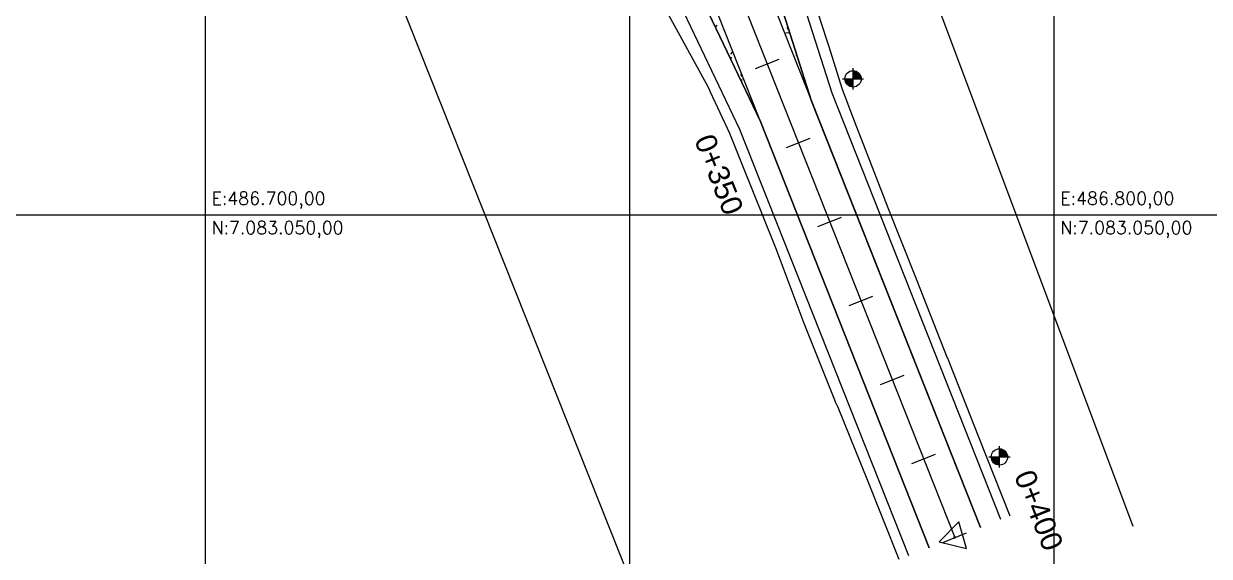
# Model space of a CAD drawing. Header units: metres. Extents: x 486561 to 486942, y 7083268 to 7083787.
# Drawn here: x 486722.9 to 486862.6, y 7083357.8 to 7083420.5 of the extents above; entities that cross this region are included whole.
import ezdxf

# ---------------------------------------------------------------- set-up
doc = ezdxf.new("R2010")
doc.units = ezdxf.units.M
for name, color, linetype in [('ALAMBRADA', 45, 'Continuous'), ('C-ROAD', 7, 'Continuous'), ('C-ROAD-CNTR-N', 92, 'Continuous'), ('C-ROAD-CORR', 5, 'Continuous'), ('C-ROAD-STAN-MAJR', 7, 'Continuous'), ('C-TINN-BNDY', 110, 'Continuous'), ('C-TOPO-FEAT', 94, 'Continuous'), ('grilla', 254, 'Continuous')]:
    doc.layers.add(name, color=color, linetype=linetype)
doc.styles.add('arial', font='arial.ttf')
doc.styles.get("Standard").update_dxf_attribs({"font": 'simplex.shx'})

# ---------------------------------------------------------------- blocks, each defined once
blk = doc.blocks.new('*U32', base_point=(486700, 7083050))
at = {"layer": 'grilla', "linetype": 'ByBlock', "char_height": 1.5}
for s, insert, attachment_point in [('E:486.700,00', (486700.75, 7083050.75), 7), ('N:7.083.050,00', (486700.75, 7083049.25), 1)]:
    blk.add_mtext(s, dxfattribs=dict(at, insert=insert, attachment_point=attachment_point))
blk = doc.blocks.new('*U35', base_point=(486800, 7083050))
at = {"layer": 'grilla', "linetype": 'ByBlock', "char_height": 1.5}
for s, insert, attachment_point in [('E:486.800,00', (486800.75, 7083050.75), 7), ('N:7.083.050,00', (486800.75, 7083049.25), 1)]:
    blk.add_mtext(s, dxfattribs=dict(at, insert=insert, attachment_point=attachment_point))

msp = doc.modelspace()

# ---------------------------------------------------------------- linework, layer by layer
at = {"color": 7}
for p, q in [((486809.08, 7083415.24), (486811.87, 7083416.34)), ((486812.76, 7083405.94), (486815.55, 7083407.04)), ((486816.44, 7083396.64), (486819.23, 7083397.75)), ((486820.13, 7083387.34), (486822.91, 7083388.45)), ((486823.81, 7083378.05), (486826.6, 7083379.15)), ((486827.49, 7083368.75), (486830.28, 7083369.85)), ((486831.17, 7083359.45), (486833.96, 7083360.56))]:
    msp.add_line(p, q, dxfattribs=at)
at = {"color": 0, "linetype": 'ByBlock', "lineweight": -2}
for p, q in [((486820.58, 7083412.79, 77.47), (486820.58, 7083415.29, 77.47)), ((486819.33, 7083414.04, 77.47), (486821.83, 7083414.04, 77.47)), ((486836.58, 7083369.51, 76.86), (486839.08, 7083369.51, 76.86)), ((486837.83, 7083368.26, 76.86), (486837.83, 7083370.76, 76.86))]:
    msp.add_line(p, q, dxfattribs=at)
at = {"color": 7, "linetype": 'ByBlock', "lineweight": -2}
for p, q in [((486833.03, 7083361.88, 0.39), (486830.73, 7083359.52, 0.39)), ((486833.93, 7083358.71, 0.39), (486833.03, 7083361.88, 0.39)), ((486830.73, 7083359.52, 0.39), (486833.93, 7083358.71, 0.39))]:
    msp.add_line(p, q, dxfattribs=at)
at = {"color": 0, "linetype": 'ByBlock', "lineweight": -2, "const_width": 0.962}
for points, elevation in [([(486820.1, 7083414.04, 0.414214), (486820.58, 7083413.55, 1)], 77.47), ([(486821.06, 7083414.04, 0.414214), (486820.58, 7083414.52, 1)], 77.47), ([(486837.35, 7083369.51, 0.414214), (486837.83, 7083369.02, 1)], 76.86), ([(486838.31, 7083369.51, 0.414214), (486837.83, 7083369.99, 1)], 76.86)]:
    msp.add_lwpolyline(points, format="xyb", dxfattribs=dict(at, elevation=elevation))
at = {"color": 0, "linetype": 'ByBlock', "lineweight": -2}
for centre in [(486820.58, 7083414.04, 77.47), (486837.83, 7083369.51, 76.86)]:
    msp.add_circle(centre, 0.962, dxfattribs=at)
at = {"color": 7, "linetype": 'ByBlock', "lineweight": -2}
for start, end in [(45.87, 225.87), (225.87, 45.87)]:
    msp.add_arc((486832.56, 7083360.04, 0.39), 0.0893, start, end, dxfattribs=at)
at = {"layer": 'ALAMBRADA', "color": 7}
for p, q in [((486853.58, 7083361.31, 76.05), (486808.3, 7083482.19, 76.05)), ((486747.07, 7083473.9, 78.78), (486797.75, 7083346.37, 78.78))]:
    msp.add_line(p, q, dxfattribs=at)
at = {"layer": 'C-ROAD', "color": 7, "linetype": 'Continuous', "lineweight": -3}
for p, q in [((486779.1, 7083525.98), (486815.7, 7083411.41)), ((486757.9, 7083517.58), (486809.66, 7083409.01)), ((486815.7, 7083411.41), (486835.59, 7083361.2)), ((486809.66, 7083409.01), (486829.54, 7083358.81))]:
    msp.add_line(p, q, dxfattribs=at)
at = {"layer": 'C-ROAD-CNTR-N', "color": 7, "linetype": 'Continuous', "lineweight": -3}
for p, q in [((486685.29, 7083731.9), (486832.57, 7083360)), ((486771.52, 7083522.98), (486835.59, 7083361.2)), ((486765.48, 7083520.58), (486829.54, 7083358.81))]:
    msp.add_line(p, q, dxfattribs=at)
at = {"layer": 'C-ROAD-CORR', "color": 7, "linetype": 'Continuous'}
for p, q in [((486804.36, 7083420.14), (486804.57, 7083420.35)), ((486804.95, 7083420.01), (486804.95, 7083420.01)), ((486804.97, 7083419.73), (486804.97, 7083419.73)), ((486805.15, 7083419.85), (486805.15, 7083419.85)), ((486812.78, 7083420.11), (486812.94, 7083419.85)), ((486812.65, 7083419.49), (486813.03, 7083419.45)), ((486813.15, 7083419.17), (486813.15, 7083419.17)), ((486813.2, 7083418.85), (486813.2, 7083418.85)), ((486805.5, 7083417.75), (486805.65, 7083417.49)), ((486805.92, 7083417.78), (486805.92, 7083417.78)), ((486806.11, 7083417.4), (486806.11, 7083417.4)), ((486806.17, 7083416.95), (486806.39, 7083417.18)), ((486813.8, 7083417.31), (486813.8, 7083417.31)), ((486806.2, 7083416.28), (486806.28, 7083416.59)), ((486806.91, 7083415.53), (486806.91, 7083415.53)), ((486813.9, 7083416.8), (486813.97, 7083416.83)), ((486807.32, 7083414.58), (486807.48, 7083414.32)), ((486807.46, 7083414.44), (486807.5, 7083414.46)), ((486814.51, 7083414.55), (486814.51, 7083414.55)), ((486807.31, 7083413.95), (486807.57, 7083413.93)), ((486807.47, 7083413.93), (486807.47, 7083413.93)), ((486807.88, 7083413.29), (486807.88, 7083413.29)), ((486808.07, 7083412.39), (486808.07, 7083412.39)), ((486809.25, 7083409.94), (486809.31, 7083409.89))]:
    msp.add_line(p, q, dxfattribs=at)
at = {"layer": 'C-TINN-BNDY', "color": 7, "linetype": 'Continuous', "lineweight": -3}
for p, q in [((486814.38, 7083428.09, 77.41), (486817.5, 7083418.57, 77.62)), ((486803.54, 7083413.04, 77.52), (486798.7, 7083421.88, 77.14)), ((486817.5, 7083418.57, 77.62), (486817.69, 7083417.98, 77.61)), ((486817.69, 7083417.98, 77.61), (486819.3, 7083412.83, 77.55)), ((486803.79, 7083412.48, 77.53), (486803.54, 7083413.04, 77.52)), ((486819.3, 7083412.83, 77.55), (486820.72, 7083409.09, 77.46)), ((486806.07, 7083407.59, 77.54), (486803.79, 7083412.48, 77.53)), ((486820.72, 7083409.09, 77.46), (486824.34, 7083399.78, 77.34)), ((486807.56, 7083403.88, 77.5), (486806.07, 7083407.59, 77.54)), ((486811.29, 7083394.61, 77.38), (486807.56, 7083403.88, 77.5)), ((486824.34, 7083399.78, 77.34), (486824.34, 7083399.77, 77.34)), ((486824.34, 7083399.77, 77.34), (486824.57, 7083399.19, 77.33)), ((486824.57, 7083399.19, 77.33), (486824.57, 7083399.18, 77.33)), ((486824.57, 7083399.18, 77.33), (486828.02, 7083390.47, 77.24)), ((486811.29, 7083394.6, 77.38), (486811.29, 7083394.61, 77.38)), ((486811.53, 7083394.02, 77.37), (486811.29, 7083394.6, 77.38)), ((486814.82, 7083385.24, 77.46), (486811.53, 7083394.02, 77.37)), ((486811.53, 7083394.02, 77.37), (486811.53, 7083394.02, 77.37)), ((486828.02, 7083390.47, 77.24), (486831.69, 7083381.2, 77.15)), ((486818.5, 7083375.98, 77.36), (486814.82, 7083385.24, 77.46)), ((486831.69, 7083381.2, 77.15), (486831.7, 7083381.17, 77.15)), ((486831.7, 7083381.17, 77.15), (486831.95, 7083380.55, 77.15)), ((486831.95, 7083380.55, 77.15), (486835.37, 7083371.87, 77.06)), ((486818.5, 7083375.95, 77.36), (486818.5, 7083375.98, 77.36)), ((486818.81, 7083375.34, 77.29), (486818.5, 7083375.95, 77.36)), ((486822.34, 7083366.71, 77.13), (486818.81, 7083375.34, 77.29)), ((486835.37, 7083371.87, 77.06), (486839.05, 7083362.57, 76.99)), ((486826.02, 7083357.41, 77.06), (486822.34, 7083366.71, 77.13))]:
    msp.add_line(p, q, dxfattribs=at)
at = {"layer": 'C-TOPO-FEAT', "color": 7, "linetype": 'Continuous', "lineweight": -3}
for p, q in [((486815.7, 7083411.41), (486779.1, 7083525.98)), ((486818.11, 7083412.36), (486781.5, 7083526.93)), ((486809.66, 7083409.01), (486757.9, 7083517.58)), ((486807.26, 7083408.06), (486755.49, 7083516.63)), ((486835.59, 7083361.2), (486815.7, 7083411.41)), ((486837.99, 7083362.15), (486818.11, 7083412.36)), ((486829.54, 7083358.81), (486809.66, 7083409.01)), ((486827.14, 7083357.86), (486807.26, 7083408.06))]:
    msp.add_line(p, q, dxfattribs=at)
at = {"layer": 'grilla', "color": 7}
for p, q in [((486744.25, 7083787.39), (486744.25, 7083267.82)), ((486794.25, 7083787.39), (486794.25, 7083267.82)), ((486844.25, 7083787.39), (486844.25, 7083267.82)), ((486561.45, 7083398.01), (486941.55, 7083398.01))]:
    msp.add_line(p, q, dxfattribs=at)

# ---------------------------------------------------------------- block references
at = {"layer": 'grilla'}
for name, p in [('*U32', (486744.25, 7083398.01)), ('*U35', (486844.25, 7083398.01))]:
    msp.add_blockref(name, p, dxfattribs=at)

# ---------------------------------------------------------------- texts
at = {"layer": 'C-ROAD-STAN-MAJR', "color": 7, "style": 'arial'}
msp.add_text('0+350', height=2.5, rotation=291.6046, dxfattribs=at).set_placement((486801.83, 7083406.87))
at = {"layer": 'C-ROAD-STAN-MAJR', "color": 7, "linetype": 'Continuous', "lineweight": -3, "style": 'arial'}
msp.add_text('0+400', height=2.5, rotation=291.6046, dxfattribs=at).set_placement((486839.51, 7083367.32, -64.2))

doc.saveas('drawing.dxf')
